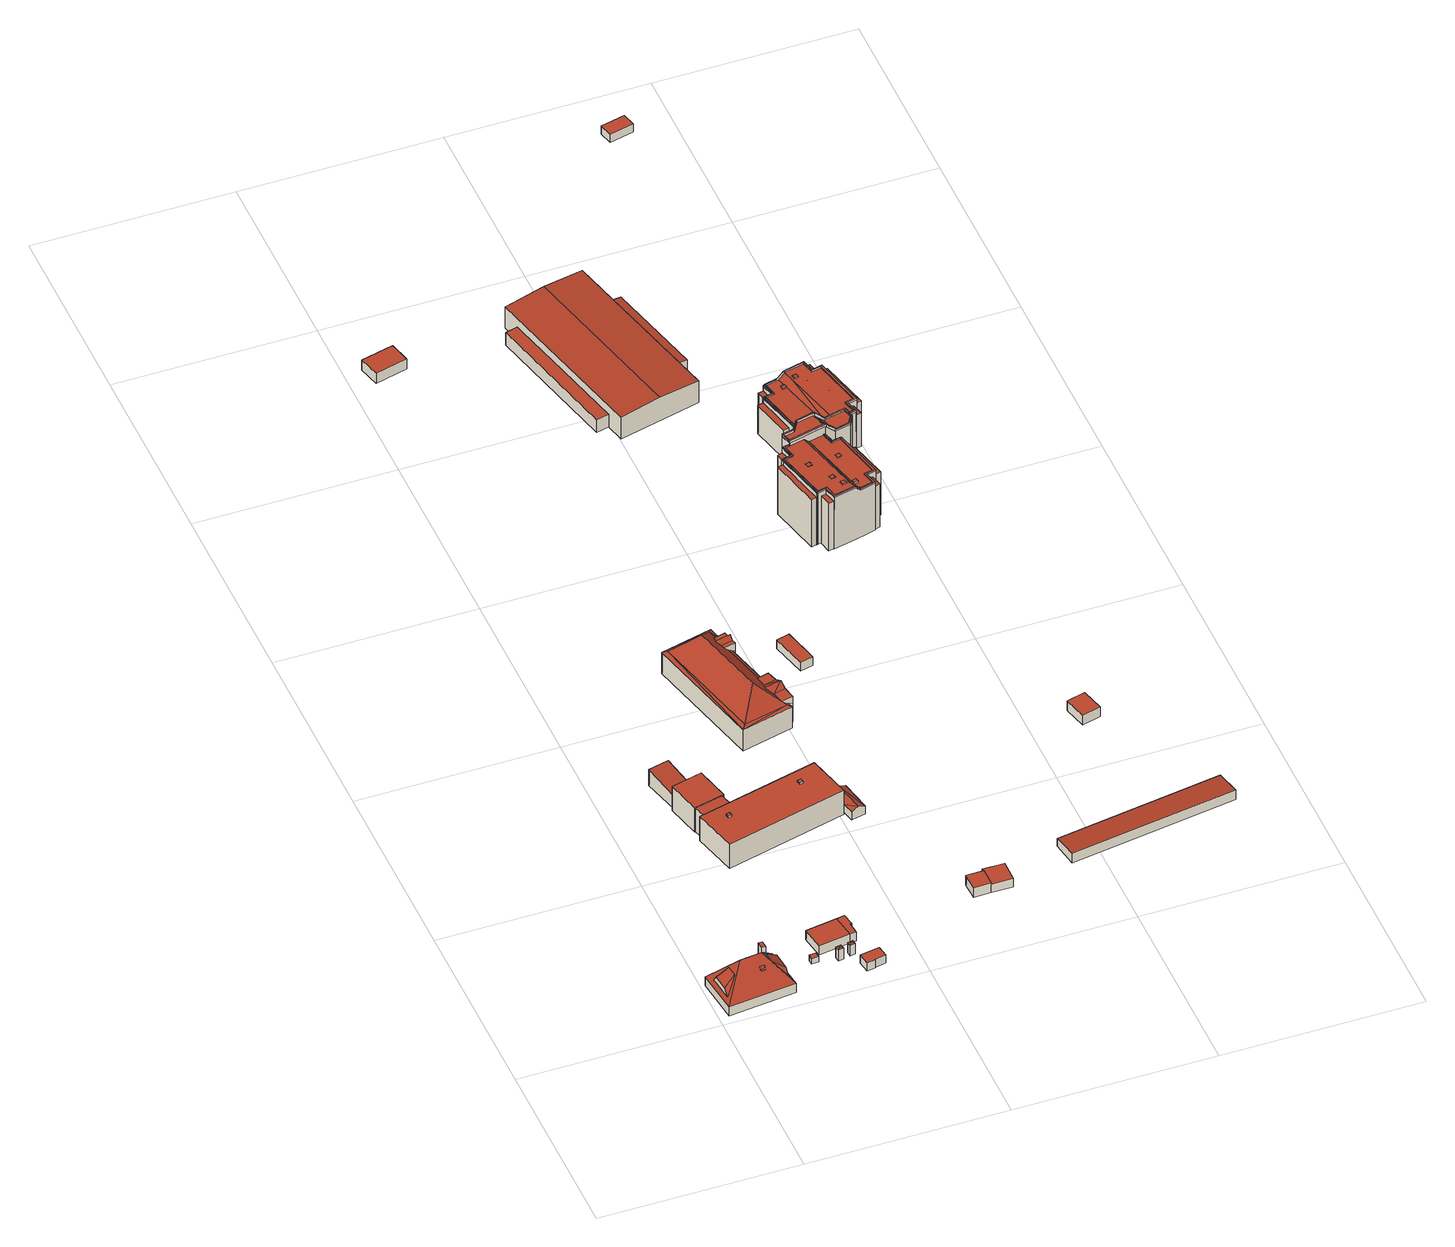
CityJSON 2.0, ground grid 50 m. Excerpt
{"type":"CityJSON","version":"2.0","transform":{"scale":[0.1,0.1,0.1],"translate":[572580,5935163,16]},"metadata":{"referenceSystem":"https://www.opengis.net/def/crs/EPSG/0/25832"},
"CityObjects":{
"building1":{"type":"Building","attributes":{"Grundfläche 2D":"196.424347","Grundhöhe NN":"18.128"},"children":["building1-1","building1-2","building1-3"],"geometry":[{"type":"Solid","lod":"3","boundaries":[[[[0,1,2]],[[3,4,5,6,7,8]],[[9,10,1,0]],[[10,9,11]],[[12,13,14]],[[15,16,14,13,17]],[[18,15,17]],[[5,4,3,19,6],[20,11,9,0,2,21]],[[3,8,22,19]],[[8,7,22],[14,16,15,18,23,24,12]],[[1,10,11,20,21,2]],[[18,17,13,12,24,23]],[[25,26,6,19]],[[26,27,7,6]],[[27,28,22,7]],[[28,25,19,22]],[[28,27,26,25]]]],"semantics":{"surfaces":[{"type":"RoofSurface"},{"type":"WallSurface"},{"type":"GroundSurface"}],"values":[[0,0,0,0,0,0,0,0,0,0,1,1,1,1,1,1,2]]}}]},
"building1-1":{"type":"BuildingInstallation","parents":["building1"],"geometry":[{"type":"MultiSurface","lod":"3","boundaries":[[[29,30,31,32]],[[29,32,33,34]],[[32,31,35,33]],[[30,29,34,36]],[[31,30,36,35]]],"semantics":{"surfaces":[{"type":"RoofSurface"},{"type":"WallSurface"}],"values":[0,1,1,1,1]}}]},
"building1-2":{"type":"BuildingInstallation","parents":["building1"],"geometry":[{"type":"MultiSurface","lod":"3","boundaries":[[[37,38,39,40,41,42]],[[43,44,42,41]],[[45,46,40,39,38]],[[46,43,41,40]],[[44,47,45,38,37,42]]],"semantics":{"surfaces":[{"type":"RoofSurface"},{"type":"WallSurface"}],"values":[0,1,1,1,1]}}]},
"building1-3":{"type":"BuildingInstallation","parents":["building1"],"geometry":[{"type":"MultiSurface","lod":"3","boundaries":[[[48,49,50,51,52]],[[53,50,49,48,54,4]],[[5,55,51,50,53]],[[55,56,52,51]],[[56,54,48,52]]],"semantics":{"surfaces":[{"type":"RoofSurface"},{"type":"WallSurface"}],"values":[0,1,1,1,1]}}]},
"building2":{"type":"Building","attributes":{"Grundfläche 2D":"2.484881","Grundhöhe NN":"17.672"},"geometry":[{"type":"Solid","lod":"3","boundaries":[[[[57,58,59,60]],[[61,62,60,59]],[[62,63,57,60]],[[63,64,58,57]],[[64,61,59,58]],[[64,63,62,61]]]],"semantics":{"surfaces":[{"type":"RoofSurface"},{"type":"WallSurface"},{"type":"GroundSurface"}],"values":[[0,1,1,1,1,2]]}}]},
"building3":{"type":"Building","attributes":{"Grundfläche 2D":"1.624312","Grundhöhe NN":"17.429"},"geometry":[{"type":"Solid","lod":"3","boundaries":[[[[65,66,67]],[[65,68,66]],[[65,67,69]],[[65,69,68]],[[70,71,67,66]],[[71,72,69,67]],[[72,73,68,69]],[[73,70,66,68]],[[73,72,71,70]]]],"semantics":{"surfaces":[{"type":"RoofSurface"},{"type":"WallSurface"},{"type":"GroundSurface"}],"values":[[0,0,0,0,1,1,1,1,2]]}}]},
"building4":{"type":"Building","attributes":{"Grundfläche 2D":"58.806789","Grundhöhe NN":"17.646"},"geometry":[{"type":"Solid","lod":"3","boundaries":[[[[74,75,76,77,78,79]],[[75,80,81,76]],[[77,76,82,83]],[[78,77,83,84]],[[79,78,84,85]],[[74,79,85,86]],[[75,74,86,87]],[[76,81,88,82]],[[80,75,87,89]],[[81,80,89,88]],[[83,82,88,89,87,86,85,84]]]],"semantics":{"surfaces":[{"type":"RoofSurface"},{"type":"WallSurface"},{"type":"GroundSurface"}],"values":[[0,0,1,1,1,1,1,1,1,1,2]]}}]},
"building5":{"type":"Building","attributes":{"Grundfläche 2D":"1.609947","Grundhöhe NN":"17.571"},"geometry":[{"type":"Solid","lod":"3","boundaries":[[[[90,91,92]],[[90,93,91]],[[90,92,94]],[[90,94,93]],[[95,96,92,91]],[[96,97,94,92]],[[97,98,93,94]],[[98,95,91,93]],[[98,97,96,95]]]],"semantics":{"surfaces":[{"type":"RoofSurface"},{"type":"WallSurface"},{"type":"GroundSurface"}],"values":[[0,0,0,0,1,1,1,1,2]]}}]},
"building6":{"type":"Building","attributes":{"Grundfläche 2D":"15.013851","Grundhöhe NN":"18.202"},"geometry":[{"type":"Solid","lod":"3","boundaries":[[[[99,100,101,102,103,104]],[[105,106,102,101]],[[106,107,103,102]],[[107,108,104,103]],[[108,109,99,104]],[[109,110,100,99]],[[110,105,101,100]],[[106,105,110,109,108,107]]]],"semantics":{"surfaces":[{"type":"RoofSurface"},{"type":"WallSurface"},{"type":"GroundSurface"}],"values":[[0,1,1,1,1,1,1,2]]}}]},
"building7":{"type":"Building","attributes":{"Grundfläche 2D":"503.805038","Grundhöhe NN":"17.588"},"children":["building7-1","building7-2","building7-3"],"geometry":[{"type":"Solid","lod":"3","boundaries":[[[[111,112,113,114]],[[115,116,117,118,119]],[[120,121,122,123,124,125,126]],[[127,128,129,130]],[[117,116,131,132]],[[115,119,133,134]],[[112,111,135,136]],[[113,112,136,137]],[[115,134,138,114,113,137,131,116]],[[111,114,138,135]],[[117,132,139,121,120,126,125,124,140,133,119,118]],[[122,121,139,141]],[[128,142,143,123,122,141,144,129]],[[124,123,143,140]],[[130,129,144,145]],[[127,130,145,146]],[[128,127,146,142]],[[141,139,132,131,137,136,135,138,134,133,140,143,142,146,145,144]]]],"semantics":{"surfaces":[{"type":"RoofSurface"},{"type":"WallSurface"},{"type":"GroundSurface"}],"values":[[0,0,0,0,1,1,1,1,1,1,1,1,1,1,1,1,1,2]]}}]},
"building7-1":{"type":"BuildingInstallation","parents":["building7"],"geometry":[{"type":"MultiSurface","lod":"3","boundaries":[[[147,148,149,150]],[[150,149,151,152]],[[147,150,152,153]],[[148,147,153,154]],[[149,148,154,151]]],"semantics":{"surfaces":[{"type":"RoofSurface"},{"type":"WallSurface"}],"values":[0,1,1,1,1]}}]},
"building7-2":{"type":"BuildingInstallation","parents":["building7"],"geometry":[{"type":"MultiSurface","lod":"3","boundaries":[[[155,156,157,158]],[[158,157,159,160]],[[155,158,160,161]],[[161,162,156,155]],[[162,159,157,156]]],"semantics":{"surfaces":[{"type":"RoofSurface"},{"type":"WallSurface"}],"values":[0,1,1,1,1]}}]},
"building7-3":{"type":"BuildingInstallation","parents":["building7"],"geometry":[{"type":"MultiSurface","lod":"3","boundaries":[[[163,164,165,166]],[[164,163,167,168]],[[165,164,168,169]],[[166,165,169,170]],[[166,170,167,163]],[[168,167,170,169]]],"semantics":{"surfaces":[{"type":"RoofSurface"},{"type":"WallSurface"},{"type":"OuterCeilingSurface"}],"values":[0,1,1,1,1,2]}}]},
"building8":{"type":"Building","attributes":{"Grundfläche 2D":"29.644612","Grundhöhe NN":"18.079"},"geometry":[{"type":"Solid","lod":"3","boundaries":[[[[171,172,173]],[[174,175,173,176]],[[171,173,175]],[[175,174,177]],[[176,173,172,178,179]],[[177,174,176,179,180]],[[171,175,177,180,181]],[[172,171,181,178]],[[180,179,178,181]]]],"semantics":{"surfaces":[{"type":"RoofSurface"},{"type":"WallSurface"},{"type":"GroundSurface"}],"values":[[0,0,0,0,1,1,1,1,2]]}}]},
"building9":{"type":"Building","attributes":{"Grundfläche 2D":"440.270791","Grundhöhe NN":"17.238"},"geometry":[{"type":"Solid","lod":"3","boundaries":[[[[182,183,184]],[[185,182,184]],[[182,185,186,187]],[[184,183,188]],[[189,190,191,192,188]],[[192,184,188]],[[193,194,195,196,197]],[[198,199,200]],[[197,196,198,200]],[[201,202,200,199,203,204]],[[205,206,207]],[[208,209,210,211]],[[212,213,214,215]],[[216,207,206]],[[217,218,216]],[[218,207,216]],[[219,218,217]],[[213,212,219]],[[219,220,218]],[[212,220,219]],[[220,221,222,218]],[[207,222,221,212,215,190,189,188,183,182,187,208,211,223,201,204,203,199,198,196,195,224,205]],[[223,225,202,201]],[[218,222,207]],[[212,221,220]],[[214,226,191,190,215]],[[184,192,191,226,227,186,185]],[[209,208,187,186,227]],[[205,224,195,194,193,228,206]],[[210,229,225,223,211]],[[200,202,225,229,228,193,197]],[[226,214,230,231]],[[227,226,231,232]],[[209,227,232,233]],[[210,209,233,234]],[[229,210,234,235]],[[228,229,235,236]],[[206,228,236,237]],[[216,206,237,238]],[[217,216,238,239]],[[219,217,239,240]],[[213,219,240,241]],[[214,213,241,230]],[[231,230,241,240,239,238,237,236,235,234,233,232]]]],"semantics":{"surfaces":[{"type":"RoofSurface"},{"type":"WallSurface"},{"type":"GroundSurface"}],"values":[[0,0,0,0,0,0,0,0,0,0,0,0,0,0,0,0,0,0,0,0,0,0,0,0,0,1,1,1,1,1,1,1,1,1,1,1,1,1,1,1,1,1,1,2]]}}]},
"building10":{"type":"Building","attributes":{"Grundfläche 2D":"48.936344","Grundhöhe NN":"18.066"},"geometry":[{"type":"Solid","lod":"3","boundaries":[[[[242,243,244,245,246]],[[247,248,249,250]],[[244,243,251,252]],[[245,244,252,253]],[[246,245,253,254]],[[255,242,246,254]],[[249,243,242,250]],[[250,242,255,256,247]],[[248,247,256,257]],[[248,257,251,243,249]],[[253,252,251,257,256,255,254]]]],"semantics":{"surfaces":[{"type":"RoofSurface"},{"type":"WallSurface"},{"type":"GroundSurface"}],"values":[[0,0,1,1,1,1,1,1,1,1,2]]}}]},
"building11":{"type":"Building","attributes":{"Grundfläche 2D":"46.177697","Grundhöhe NN":"16.768"},"geometry":[{"type":"Solid","lod":"3","boundaries":[[[[258,259,260,261]],[[262,263,261,260]],[[263,264,258,261]],[[264,265,259,258]],[[265,262,260,259]],[[265,264,263,262]]]],"semantics":{"surfaces":[{"type":"RoofSurface"},{"type":"WallSurface"},{"type":"GroundSurface"}],"values":[[0,1,1,1,1,2]]}}]},
"building12":{"type":"Building","attributes":{"Grundfläche 2D":"30.679455","Grundhöhe NN":"17.323"},"geometry":[{"type":"Solid","lod":"3","boundaries":[[[[266,267,268,269]],[[270,271,269,268]],[[271,272,266,269]],[[272,273,267,266]],[[273,270,268,267]],[[273,272,271,270]]]],"semantics":{"surfaces":[{"type":"RoofSurface"},{"type":"WallSurface"},{"type":"GroundSurface"}],"values":[[0,1,1,1,1,2]]}}]},
"building13":{"type":"Building","attributes":{"Grundfläche 2D":"1176.666398","Grundhöhe NN":"17.244"},"geometry":[{"type":"Solid","lod":"3","boundaries":[[[[274,275,276,277]],[[276,278,279,277]],[[280,281,282,283]],[[284,285,286,287]],[[286,288,289,275,274,290,291,287]],[[278,276,275,289,292]],[[282,293,294,279,278,292,295,283]],[[290,274,277,279,294]],[[280,283,295,296]],[[281,280,296,297]],[[282,281,297,293]],[[284,287,291,298]],[[285,284,298,299]],[[286,285,299,288]],[[297,296,295,292,289,288,299,298,291,290,294,293]]]],"semantics":{"surfaces":[{"type":"RoofSurface"},{"type":"WallSurface"},{"type":"GroundSurface"}],"values":[[0,0,0,0,1,1,1,1,1,1,1,1,1,1,2]]}}]},
"building14":{"type":"Building","attributes":{"Grundfläche 2D":"281.625420","Grundhöhe NN":"17.795"},"geometry":[{"type":"Solid","lod":"3","boundaries":[[[[300,301,302,303]],[[301,300,304,305]],[[302,301,305,306]],[[303,302,306,307]],[[300,303,307,304]],[[305,304,307,306]]]],"semantics":{"surfaces":[{"type":"RoofSurface"},{"type":"WallSurface"},{"type":"GroundSurface"}],"values":[[0,1,1,1,1,2]]}}]},
"building15":{"type":"Building","attributes":{"Grundfläche 2D":"29.587144","Grundhöhe NN":"16.197"},"geometry":[{"type":"Solid","lod":"3","boundaries":[[[[308,309,310,311]],[[312,313,311,310]],[[313,314,308,311]],[[314,315,309,308]],[[315,312,310,309]],[[315,314,313,312]]]],"semantics":{"surfaces":[{"type":"RoofSurface"},{"type":"WallSurface"},{"type":"GroundSurface"}],"values":[[0,1,1,1,1,2]]}}]},
"building16":{"type":"Building","attributes":{"Grundfläche 2D":"770.175285","Grundhöhe NN":"16.928"},"children":["building16-1","building16-2","building16-3","building16-4","building16-5","building16-6","building16-7","building16-8","building16-9","building16-10","building16-11"],"geometry":[{"type":"MultiSurface","lod":"3","boundaries":[[[316,317,318]],[[319,320,321,322,323,324,325,326,327,328,329,330,318,317,331,332]],[[333,334,316]],[[335,334,333]],[[336,337,338,339,340,341,335,333,342,343,344,345,346,347,348,349,350,351]],[[334,317,316]],[[352,353,354]],[[355,356,357,358,359,360]],[[361,356,355,362,363,364,365,366,367,368]],[[356,369,357]],[[370,358,357,369,371,372,373,374,375,376,377,378]],[[379,380,381,382,383,384,385,386,387,388,389,390,391,392,393,394,395,396,397,398,399]],[[400,398,397]],[[401,400,397]],[[402,403,401]],[[403,400,401]],[[404,405,406,402,401,407,408,409,410,411,412,413,414,415]],[[354,353,416,417]],[[417,418,419,420,421,422,423,424,354]],[[425,426,427,428,429,430,431,432,433,434,435,436,437,438,439]],[[353,352,440,441,442,443,444,445,446,447]],[[448,449,450,451,452,453,454,455,456,457,458,459,460,461,462]],[[463,464,465,466,467,468,469,470,471,472,473,474]],[[475,476,477,478,479,480,481]],[[482,483,484,485,486,478,487]],[[483,488,489,490,491,492,493,486,485,484]],[[474,480,479,464,463]],[[487,478,477,476,475,483,482]],[[480,479,480,474,473,475,481]],[[494,495,496,497,498]],[[499,500,501,502,503]],[[504,505,506,507]],[[508,509,510,511,512]],[[513,514,515,516,517,518]],[[519,520,521,522]],[[523,524,525,526]],[[527,528,529,530,531]],[[532,533,534,535]],[[536,537,538,539]],[[540,541,542,543,544]],[[545,546,547,548,549]],[[550,551,552,553]],[[326,325,424,423]],[[423,422,327,326]],[[422,421,328,327]],[[421,420,329,328]],[[420,419,330,329]],[[417,416,353,447,343,342,333,316,318,330,419,418]],[[446,344,343,447]],[[446,445,345,344]],[[346,345,445,444]],[[444,443,347,346]],[[443,442,348,347]],[[442,441,349,348]],[[351,350,435,434]],[[336,351,434,433]],[[433,432,337,336]],[[432,431,338,337]],[[431,554,555,340,339,338]],[[555,556,341,340]],[[334,335,341,556,557,558,559,560,332,331,317]],[[561,319,332,560]],[[561,562,320,319]],[[562,563,564,322,321,320]],[[564,565,323,322]],[[565,566,324,323]],[[567,568,389,388]],[[568,569,390,389]],[[569,570,391,390]],[[570,571,572,393,392,391]],[[572,573,574,395,394,393]],[[574,575,396,395]],[[575,576,458,457,407,401,397,396]],[[408,407,457,456]],[[456,455,409,408]],[[455,454,410,409]],[[454,577,411,410]],[[577,578,412,411]],[[367,414,413,368]],[[367,366,415,414]],[[366,365,404,415]],[[365,364,405,404]],[[364,363,406,405]],[[402,406,363,362]],[[360,359,398,400,403,402,362,355]],[[370,379,399,398,359,358]],[[380,379,370,378]],[[377,381,380,378]],[[382,381,377,376]],[[376,375,374,384,383,382]],[[374,373,385,384]],[[386,385,373,372]],[[372,371,387,386]],[[431,430,579,580]],[[581,521,520,555,554,431,580,582]],[[583,556,555,520,519,584]],[[585,586,587,560,559,558,557,556,583,588]],[[523,561,560,587,589,524]],[[590,562,561,523,526,591]],[[505,504,531,530,529,564,563,562,590,592]],[[517,565,564,529,593,594,518]],[[565,517,516,566]],[[437,436,595,596]],[[542,425,439,438,437,596,597,544,543]],[[598,426,425,542,541,599]],[[502,600,579,430,429,428,427,426,598,601,499,503]],[[602,458,576,575,603,604]],[[459,458,602,605]],[[460,459,605,606]],[[547,448,462,461,460,606,607,549,548]],[[608,449,448,547,546,609]],[[508,533,532,610,611,453,452,451,450,449,608,612,510,509]],[[454,453,611,613]],[[577,454,613,614]],[[578,577,614,615]],[[568,567,616,617]],[[553,569,568,617,618,550]],[[619,570,569,553,552,620]],[[495,494,621,572,571,570,619,622,496]],[[623,538,537,574,573,572,621,624]],[[575,574,537,536,603]],[[436,435,350,349,470,469,625,595]],[[472,471,470,349,441,440,352,354,424,325,324,566,516,515,473]],[[475,473,515,514,513,626,627,483]],[[488,483,627,628]],[[489,488,628,629]],[[387,491,490,489,629,616,567,388]],[[369,356,361,368,413,412,578,615,630,465,464,479,478,486,493,492,491,387,371]],[[466,465,630,631]],[[467,466,631,632]],[[468,467,632,633]],[[469,468,633,625]],[[497,496,622,634]],[[498,497,634,635]],[[494,498,635,621]],[[500,499,601,636]],[[501,500,636,637]],[[502,501,637,600]],[[506,505,592,638]],[[507,506,638,639]],[[504,507,639,527,531]],[[511,510,612,640]],[[511,640,641,534,512]],[[512,534,533,508]],[[513,518,594,626]],[[522,521,581,642]],[[519,522,642,584]],[[526,525,643,591]],[[525,524,589,643]],[[529,528,644,593]],[[528,527,639,644]],[[535,534,641,645]],[[532,535,645,610]],[[539,538,623,646]],[[536,539,646,603]],[[540,544,597,647]],[[541,540,647,599]],[[545,549,607,648]],[[546,545,648,609]],[[551,550,618,649]],[[552,551,649,620]],[[624,621,635,634,622,619,620,649,618,617,616,629,628,627,626,650,651,626,594,593,644,639,638,592,590,591,643,589,587,586,585,588,583,584,642,581,582,580,579,600,637,636,601,598,599,647,597,596,595,625,633,632,631,630,615,614,613,611,610,645,641,640,612,608,609,648,607,606,605,602,604,603,646,623]]],"semantics":{"surfaces":[{"type":"RoofSurface"},{"type":"WallSurface"},{"type":"GroundSurface"}],"values":[0,0,0,0,0,0,0,0,0,0,0,0,0,0,0,0,0,0,0,0,0,0,0,0,0,0,0,0,0,0,0,0,0,0,0,0,0,0,0,0,0,0,1,1,1,1,1,1,1,1,1,1,1,1,1,1,1,1,1,1,1,1,1,1,1,1,1,1,1,1,1,1,1,1,1,1,1,1,1,1,1,1,1,1,1,1,1,1,1,1,1,1,1,1,1,1,1,1,1,1,1,1,1,1,1,1,1,1,1,1,1,1,1,1,1,1,1,1,1,1,1,1,1,1,1,1,1,1,1,1,1,1,1,1,1,1,1,1,1,1,1,1,1,1,1,1,1,1,1,1,1,1,1,1,1,1,1,1,1,1,1,2]}}]},
"building16-1":{"type":"BuildingInstallation","parents":["building16"],"geometry":[{"type":"MultiSurface","lod":"3","boundaries":[[[652,653,654,655]],[[655,654,656,657]],[[652,655,657,658]],[[653,652,658,659]],[[654,653,659,656]]],"semantics":{"surfaces":[{"type":"RoofSurface"},{"type":"WallSurface"}],"values":[0,1,1,1,1]}}]},
"building16-2":{"type":"BuildingInstallation","parents":["building16"],"geometry":[{"type":"MultiSurface","lod":"3","boundaries":[[[660,661,662,663]],[[663,662,664,665]],[[660,663,665,666]],[[661,660,666,667]],[[662,661,667,664]]],"semantics":{"surfaces":[{"type":"RoofSurface"},{"type":"WallSurface"}],"values":[0,1,1,1,1]}}]},
"building16-3":{"type":"BuildingInstallation","parents":["building16"],"geometry":[{"type":"MultiSurface","lod":"3","boundaries":[[[668,669,670,671]],[[671,670,672,673]],[[668,671,673,674]],[[669,668,674,675]],[[670,669,675,672]]],"semantics":{"surfaces":[{"type":"RoofSurface"},{"type":"WallSurface"}],"values":[0,1,1,1,1]}}]},
"building16-4":{"type":"BuildingInstallation","parents":["building16"],"geometry":[{"type":"MultiSurface","lod":"3","boundaries":[[[676,677,678,679]],[[676,679,680,681]],[[679,678,682,680]],[[677,676,681,683]],[[678,677,683,682]]],"semantics":{"surfaces":[{"type":"RoofSurface"},{"type":"WallSurface"}],"values":[0,1,1,1,1]}}]},
"building16-5":{"type":"BuildingInstallation","parents":["building16"],"geometry":[{"type":"MultiSurface","lod":"3","boundaries":[[[684,685,686,687]]],"semantics":{"surfaces":[{"type":"RoofSurface"}],"values":[0]}}]},
"building16-6":{"type":"BuildingInstallation","parents":["building16"],"geometry":[{"type":"MultiSurface","lod":"3","boundaries":[[[688,689,690,691]],[[692,693,691,690]],[[688,691,693,694]],[[694,695,689,688]],[[690,689,695,692]]],"semantics":{"surfaces":[{"type":"RoofSurface"},{"type":"WallSurface"}],"values":[0,1,1,1,1]}}]},
"building16-7":{"type":"BuildingInstallation","parents":["building16"],"geometry":[{"type":"MultiSurface","lod":"3","boundaries":[[[696,697,698,699]],[[699,698,700,701]],[[701,702,696,699]],[[697,696,702,703]],[[703,700,698,697]]],"semantics":{"surfaces":[{"type":"RoofSurface"},{"type":"WallSurface"}],"values":[0,1,1,1,1]}}]},
"building16-8":{"type":"BuildingInstallation","parents":["building16"],"geometry":[{"type":"MultiSurface","lod":"3","boundaries":[[[704,705,706,707]]],"semantics":{"surfaces":[{"type":"RoofSurface"}],"values":[0]}}]},
"building16-9":{"type":"BuildingInstallation","parents":["building16"],"geometry":[{"type":"MultiSurface","lod":"3","boundaries":[[[708,709,710,711,712,713,714,715,716,717,718,719,720,721,722,723,724,725,726]],[[470,471,472,473,475,717,716,715,714,713]],[[727,720,719,718,481,474]],[[721,720,727,728]],[[728,729,722,721]],[[723,722,729,730]],[[463,480,724,723,730]],[[464,465,708,726,479]],[[465,466,709,708]],[[466,467,710,709]],[[711,710,467,468]],[[468,469,712,711]],[[469,470,713,712]]],"semantics":{"surfaces":[{"type":"RoofSurface"},{"type":"WallSurface"}],"values":[0,1,1,1,1,1,1,1,1,1,1,1,1]}}]},
"building16-10":{"type":"BuildingInstallation","parents":["building16"],"geometry":[{"type":"MultiSurface","lod":"3","boundaries":[[[731,725,724]],[[725,731,732,733,726]],[[732,734,735,736,733]],[[737,738,735]],[[738,736,735]],[[739,738,737]],[[740,741,742,739,737,743,744,745,746,747,748]],[[749,747,746]],[[750,747,749]],[[751,752,753,750,749]],[[754,718,717,755,753]],[[755,750,753]],[[477,756,487,485,757,758,743,737,735,734,732,731,724,480,759]],[[744,743,758,760]],[[745,744,760,761]],[[484,482,476,481,718,754,753,752,751,749,746,745,761,762]],[[750,483,488,748,747]],[[717,475,483,750,755]],[[488,489,740,748]],[[489,490,491,742,741,740]],[[736,738,739,742,491,492,493,486,478,479,726,733]]],"semantics":{"surfaces":[{"type":"RoofSurface"},{"type":"WallSurface"}],"values":[0,0,0,0,0,0,0,0,0,0,0,0,1,1,1,1,1,1,1,1,1]}}]},
"building16-11":{"type":"BuildingInstallation","parents":["building16"],"geometry":[{"type":"MultiSurface","lod":"3","boundaries":[[[763,764,765,766]],[[763,766,767,768]],[[766,765,769,767]],[[764,763,768,770]],[[765,764,770,769]]],"semantics":{"surfaces":[{"type":"RoofSurface"},{"type":"WallSurface"}],"values":[0,1,1,1,1]}}]},
"building17":{"type":"Building","attributes":{"Grundfläche 2D":"21.364169","Grundhöhe NN":"17.432"},"geometry":[{"type":"Solid","lod":"3","boundaries":[[[[771,772,773,774]],[[775,776,774,773]],[[776,777,771,774]],[[777,778,772,771]],[[778,775,773,772]],[[778,777,776,775]]]],"semantics":{"surfaces":[{"type":"RoofSurface"},{"type":"WallSurface"},{"type":"GroundSurface"}],"values":[[0,1,1,1,1,2]]}}]}
},
"vertices":[
[140,91,96],[169,99,75],[167,110,58],[123,73,120],[133,87,105],[138,93,98],[172,138,47],[4,119,47],[68,67,120],[143,62,96],[174,55,75],[175,45,58],[15,92,57],[16,81,74],[46,80,94],[49,51,94],[49,52,94],[21,40,74],[23,27,57],[186,23,47],[174,55,58],[169,99,58],[18,4,47],[21,40,57],[16,81,57],[186,23,21],[172,138,21],[4,119,21],[18,4,21],
[117,101,87],[104,100,86],[105,87,102],[118,87,103],[118,87,102],[117,101,86],[105,87,101],[104,100,85],
[111,51,95],[111,47,89],[120,48,89],[122,48,89],[122,55,98],[110,53,98],[122,55,97],[110,53,97],[111,47,88],[122,48,88],[111,51,94],
[128,86,122],[133,87,122],[138,87,122],[136,104,122],[126,103,122],[138,87,98],[128,86,105],[136,104,84],[126,103,84],
[270,118,33],[254,116,33],[255,102,33],[272,104,33],[255,102,17],[272,104,17],[270,118,17],[254,116,17],
[321,99,50],[316,93,47],[329,95,47],[314,106,47],[327,108,47],[316,93,14],[329,95,14],[327,108,14],[314,106,14],
[372,201,43],[352,197,43],[361,138,43],[376,140,43],[373,169,43],[377,169,43],[273,185,43],[282,126,43],[361,138,16],[376,140,16],[373,169,16],[377,169,16],[372,201,16],[352,197,16],[282,126,16],[273,185,16],
[352,104,51],[346,98,47],[359,100,47],[344,110,47],[357,112,47],[346,98,16],[359,100,16],[357,112,16],[344,110,16],
[404,70,46],[355,61,46],[361,31,46],[381,34,46],[381,35,46],[409,41,46],[361,31,22],[381,34,22],[381,35,22],[409,41,22],[404,70,22],[355,61,22],
[200,469,88],[505,545,88],[477,656,88],[172,581,88],[182,583,86],[252,601,86],[245,630,86],[175,613,86],[174,613,86],[245,630,88],[249,631,88],[228,717,88],[151,698,88],[172,612,88],[174,613,88],[175,613,88],[133,795,64],[157,700,54],[207,712,54],[184,807,64],[252,601,16],[245,630,16],[174,613,16],[182,583,16],[200,469,16],[505,545,16],[477,656,16],[172,581,16],[249,631,16],[172,612,16],[228,717,16],[157,700,16],[151,698,16],[207,712,16],[184,807,16],[133,795,16],
[427,611,93],[418,609,93],[420,600,93],[429,601,93],[420,600,88],[429,601,88],[427,611,88],[418,609,88],
[237,564,93],[228,562,93],[230,553,93],[239,555,93],[230,553,88],[239,555,88],[237,564,88],[228,562,88],
[251,604,61],[266,608,51],[261,631,51],[245,627,61],[251,604,49],[266,608,49],[261,631,49],[245,627,49],
[548,523,45],[532,603,45],[514,599,54],[506,545,45],[529,519,54],[496,596,45],[512,516,45],[532,603,21],[496,596,21],[512,516,21],[548,523,21],
[467,938,89],[459,916,102],[502,926,102],[497,946,89],[490,972,89],[460,965,89],[476,903,89],[477,897,89],[483,873,89],[513,880,89],[506,910,89],[446,1128,94],[422,1122,94],[416,1121,94],[419,1110,94],[449,1117,94],[419,1110,95],[411,1099,104],[451,1108,104],[423,1092,94],[453,1099,94],[422,1093,95],[423,1093,95],[430,1124,80],[439,1126,75],[421,1159,80],[469,967,80],[477,969,75],[448,1087,75],[440,1085,80],[494,866,80],[504,861,76],[500,877,76],[492,875,80],[428,1169,76],[298,1137,76],[309,1131,80],[374,829,76],[381,840,80],[425,903,139],[377,1095,139],[426,1082,94],[422,1122,89],[456,1089,94],[513,880,68],[490,972,68],[446,1128,71],[456,1089,71],[500,877,12],[513,880,12],[490,972,12],[477,969,12],[448,1087,12],[456,1089,12],[446,1128,12],[439,1126,12],[428,1169,12],[298,1137,12],[374,829,12],[504,861,12],
[715,220,46],[716,175,46],[769,175,46],[769,230,46],[715,230,46],[672,220,50],[673,174,50],[716,175,50],[715,220,50],[716,175,21],[769,175,21],[769,230,21],[715,230,21],[715,220,21],[672,220,21],[673,174,21],
[56,2281,38],[138,2301,38],[125,2355,38],[43,2335,38],[125,2355,8],[43,2335,8],[56,2281,8],[138,2301,8],
[601,1129,39],[568,1121,39],[591,1031,39],[623,1039,39],[591,1031,13],[623,1039,13],[601,1129,13],[568,1121,13],
[392,2345,76],[500,1904,76],[602,1929,82],[495,2371,82],[706,1955,76],[598,2396,76],[719,2058,49],[657,2309,49],[622,2301,53],[683,2049,53],[372,2291,50],[456,1943,50],[488,1951,50],[403,2299,50],[488,1951,12],[500,1904,12],[392,2345,12],[403,2299,12],[706,1955,12],[622,2301,12],[598,2396,12],[683,2049,12],[719,2058,12],[657,2309,12],[372,2291,12],[456,1943,12],
[922,204,47],[1341,270,47],[1330,335,40],[911,270,40],[922,204,18],[1341,270,18],[1330,335,18],[911,270,18],
[1119,643,31],[1166,655,31],[1151,714,31],[1104,702,31],[1151,714,2],[1104,702,2],[1119,643,2],[1166,655,2],
[881,1410,156],[882,1405,153],[884,1410,153],[913,1448,153],[937,1453,153],[905,1583,153],[905,1585,153],[881,1580,153],[874,1609,153],[870,1608,153],[878,1576,153],[901,1582,153],[931,1456,153],[908,1451,153],[916,1418,153],[885,1406,153],[921,1415,153],[868,1406,167],[882,1405,154],[868,1402,167],[772,1554,167],[750,1548,167],[782,1416,167],[785,1417,167],[804,1421,167],[812,1389,167],[867,1406,167],[815,1394,167],[808,1426,167],[784,1420,167],[754,1546,167],[776,1552,167],[769,1583,167],[781,1586,167],[780,1589,167],[764,1586,167],[820,1596,164],[867,1406,164],[833,1599,150],[862,1860,108],[911,1669,108],[884,1834,122],[877,1864,122],[876,1863,121],[863,1861,109],[892,1665,108],[854,1859,108],[827,1852,108],[835,1819,108],[812,1814,108],[842,1687,108],[866,1692,108],[874,1660,108],[925,1673,122],[927,1876,122],[950,1679,122],[950,1680,122],[975,1686,122],[967,1718,122],[970,1719,122],[989,1723,122],[959,1849,122],[935,1844,122],[927,1876,126],[935,1844,126],[959,1849,126],[989,1723,126],[970,1719,126],[967,1718,126],[975,1686,126],[950,1680,126],[950,1679,126],[951,1676,126],[979,1683,126],[971,1715,126],[995,1720,126],[963,1851,126],[963,1853,126],[958,1852,126],[938,1847,126],[930,1879,126],[876,1866,126],[876,1863,126],[877,1864,126],[863,1861,117],[861,1863,111],[854,1859,111],[862,1860,117],[812,1814,111],[835,1819,111],[827,1852,111],[824,1854,111],[832,1822,111],[808,1816,111],[840,1683,111],[863,1688,111],[870,1659,111],[874,1660,111],[866,1692,111],[842,1687,111],[868,1406,163],[881,1410,150],[884,1410,150],[916,1418,150],[908,1451,150],[931,1456,150],[901,1582,150],[878,1576,150],[870,1608,150],[771,1554,164],[748,1549,164],[748,1547,164],[749,1545,164],[780,1417,164],[780,1415,164],[782,1416,164],[750,1548,164],[772,1554,164],[764,1586,164],[780,1589,164],[780,1590,164],[763,1586,164],[764,1585,164],[764,1582,164],[783,1587,164],[781,1586,164],[769,1583,164],[776,1552,164],[754,1546,164],[784,1420,164],[808,1426,164],[815,1394,164],[829,1822,108],[806,1817,108],[806,1815,108],[807,1813,108],[839,1685,108],[839,1683,108],[840,1683,108],[808,1816,108],[832,1822,108],[824,1854,108],[861,1863,108],[861,1865,108],[822,1855,108],[822,1853,108],[822,1851,108],[865,1655,172],[864,1658,172],[819,1647,172],[803,1621,172],[796,1619,172],[796,1620,172],[774,1615,172],[781,1586,172],[783,1587,172],[874,1609,172],[876,1609,172],[875,1614,172],[878,1610,170],[878,1614,169],[874,1657,162],[874,1660,162],[866,1658,170],[867,1655,170],[877,1614,170],[901,1620,144],[903,1616,143],[902,1620,143],[893,1661,143],[892,1665,143],[876,1657,160],[944,1626,143],[957,1649,143],[951,1676,143],[950,1679,143],[911,1669,143],[895,1665,143],[963,1853,109],[963,1851,109],[994,1722,109],[1008,1726,109],[977,1856,109],[748,1547,151],[736,1544,151],[767,1413,151],[780,1417,151],[749,1545,151],[912,1553,138],[936,1454,138],[950,1458,138],[926,1557,138],[831,1716,94],[807,1813,94],[806,1815,94],[793,1812,94],[817,1713,94],[887,1612,109],[878,1610,109],[876,1609,109],[874,1609,109],[881,1580,109],[894,1583,109],[812,1391,151],[804,1421,151],[791,1418,151],[798,1388,151],[913,1448,138],[920,1417,138],[934,1421,138],[927,1451,138],[926,1557,109],[918,1588,109],[905,1585,109],[905,1583,109],[912,1553,109],[839,1685,67],[831,1716,67],[817,1713,67],[825,1681,67],[930,1879,109],[938,1847,109],[952,1851,109],[945,1882,109],[750,1581,151],[757,1551,151],[771,1554,151],[764,1582,151],[764,1585,151],[809,1850,94],[816,1819,94],[829,1822,94],[822,1851,94],[822,1853,94],[979,1685,109],[993,1688,109],[986,1718,109],[971,1715,109],[785,1417,164],[804,1421,164],[812,1389,164],[868,1402,164],[882,1405,150],[885,1406,150],[921,1415,150],[913,1448,150],[937,1453,150],[905,1583,150],[905,1585,150],[881,1580,150],[874,1609,150],[951,1676,122],[979,1683,122],[971,1715,122],[995,1720,122],[963,1851,122],[963,1853,122],[958,1852,122],[938,1847,122],[930,1879,122],[876,1866,122],[863,1688,108],[870,1659,108],[780,1415,9],[782,1416,9],[791,1418,9],[785,1417,9],[812,1389,9],[812,1391,9],[882,1405,9],[885,1406,9],[921,1415,9],[868,1402,9],[920,1417,9],[937,1453,9],[927,1451,9],[936,1454,9],[905,1585,9],[894,1583,9],[780,1590,9],[763,1586,9],[764,1585,9],[748,1549,9],[757,1551,9],[780,1417,9],[748,1547,9],[861,1863,9],[930,1879,9],[876,1866,9],[861,1865,9],[822,1855,9],[822,1853,9],[806,1817,9],[816,1819,9],[839,1685,9],[839,1683,9],[806,1815,9],[840,1683,9],[863,1688,9],[870,1659,9],[951,1676,9],[979,1683,9],[979,1685,9],[995,1720,9],[986,1718,9],[963,1853,9],[994,1722,9],[952,1851,9],[958,1852,9],[774,1615,9],[887,1612,9],[903,1616,9],[944,1626,9],[957,1649,9],[819,1647,9],[803,1621,9],[796,1619,9],[796,1620,9],[1008,1726,9],[977,1856,9],[736,1544,9],[767,1413,9],[950,1458,9],[926,1557,9],[793,1812,9],[817,1713,9],[798,1388,9],[934,1421,9],[918,1588,9],[825,1681,9],[945,1882,9],[750,1581,9],[809,1850,9],[993,1688,9],[876,1609,9],[878,1610,9],
[803,1519,165],[792,1517,165],[795,1506,165],[805,1508,165],[795,1506,164],[805,1508,164],[803,1519,164],[792,1517,164],
[884,1442,154],[874,1439,154],[876,1430,154],[886,1432,154],[876,1430,150],[886,1432,150],[884,1442,150],[874,1439,150],
[852,1434,167],[843,1432,167],[845,1422,167],[855,1424,167],[845,1422,164],[855,1424,164],[852,1434,164],[843,1432,164],
[836,1462,165],[826,1459,165],[829,1449,165],[839,1451,165],[839,1451,164],[836,1462,164],[829,1449,164],[826,1459,164],
[949,1771,122],[941,1769,122],[943,1760,122],[951,1762,122],
[898,1847,125],[889,1845,125],[891,1835,125],[900,1837,125],[891,1835,122],[900,1837,122],[898,1847,122],[889,1845,122],
[867,1839,110],[858,1837,110],[859,1827,110],[869,1829,110],[859,1827,108],[869,1829,108],[867,1839,108],[858,1837,108],
[915,1820,122],[907,1819,122],[909,1810,122],[917,1812,122],
[819,1647,179],[803,1621,179],[796,1619,179],[796,1620,179],[774,1615,179],[781,1586,179],[783,1587,179],[874,1609,179],[876,1609,179],[878,1610,179],[877,1614,179],[875,1614,179],[782,1591,179],[777,1611,179],[805,1618,179],[821,1644,179],[867,1655,179],[866,1657,179],[866,1658,179],[782,1591,172],[777,1611,172],[805,1618,172],[821,1644,172],
[870,1656,175],[874,1657,171],[870,1659,175],[875,1657,170],[876,1657,169],[874,1660,170],[896,1662,147],[892,1665,151],[895,1665,147],[957,1649,147],[951,1676,147],[950,1679,147],[947,1674,147],[953,1650,147],[941,1630,147],[907,1621,147],[907,1617,147],[944,1626,147],[902,1620,152],[903,1616,152],[902,1620,153],[901,1620,154],[900,1620,155],[878,1614,178],[887,1612,169],[875,1657,162],[896,1662,143],[947,1674,143],[870,1656,166],[953,1650,143],[941,1630,143],[907,1621,143],
[881,1538,151],[871,1535,151],[873,1525,151],[883,1527,151],[883,1527,150],[881,1538,150],[873,1525,150],[871,1535,150],
[837,2836,39],[898,2850,39],[890,2884,39],[829,2870,39],[890,2884,14],[829,2870,14],[837,2836,14],[898,2850,14]
]}
